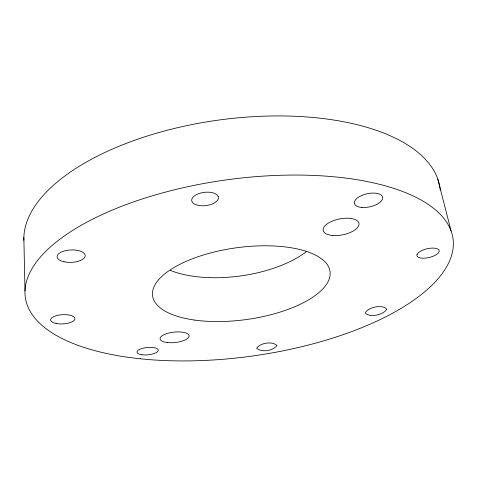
<?xml version="1.0" encoding="UTF-8"?>
<svg xmlns="http://www.w3.org/2000/svg" width="477" height="477" viewBox="0 0 477 477"><rect width="100%" height="100%" fill="white"/><g stroke="black" fill="none" stroke-linecap="round" stroke-linejoin="round"><path stroke-width="0.72" d="M437.803 179.102L451.093 230.957M23.85 237.498L24.989 290.869M306.854 251.224A87.315 39.513 -7.8 0 1 233.134 276.833L225.359 277.441A87.315 39.513 -7.8 0 1 170.361 270.417M440.08 188.743A209.814 97.487 -7.8 0 1 440.229 190.132M23.85 240.348A209.814 97.487 -7.8 0 1 223.874 119.381A209.814 97.487 -7.8 0 1 439.985 188.051M276.922 345.533C273.005 350.935 261.664 352.712 256.644 348.246C259.995 342.874 272.48 340.906 276.922 345.533M386.746 309.269C383.615 314.903 369.454 318.046 365.143 312.918C368.017 307.2 382.709 303.968 386.746 309.269M218.114 196.303L218.305 196.792A13.463 6.684 -6.9 0 1 200.453 205.7A13.463 6.684 -6.9 0 1 196.208 194.735A13.463 6.684 -6.9 0 1 218.114 196.303M417.089 254.485L417.053 254.593A11.388 4.484 -13 0 0 417.655 256.787L418.484 257.336A11.388 4.484 -13 0 0 433.599 256.06L435.161 255.308A11.388 4.484 -13 0 0 438.464 252.792L439.043 251.814A11.388 4.484 -13 0 0 438.56 249.578L437.749 249.012A11.388 4.484 -13 0 0 428.811 248.434L427.947 248.589A11.388 4.484 -13 0 0 422.401 250.294L420.827 251.063A11.388 4.484 -13 0 0 417.59 253.615L417.089 254.485M194.783 320.097A89.563 36.228 -7.8 0 0 330.144 274.531A89.563 36.228 -7.8 0 0 199.004 256.405A89.563 36.228 -7.8 0 0 194.783 320.097M167.487 342.558A14.59 5.235 -6 0 0 189.107 335.915A14.59 5.235 -6 0 0 167.177 333.477A14.59 5.235 -6 0 0 167.487 342.558M332.749 235.477A18.233 8.079 -11.2 0 0 359.02 223.707A18.233 8.079 -11.2 0 0 331.473 221.477A18.233 8.079 -11.2 0 0 332.749 235.477M141.961 354.775A10.661 3.697 -5.5 0 0 158.251 350.422A10.661 3.697 -5.5 0 0 142.706 348.288A10.661 3.697 -5.5 0 0 141.961 354.775M361.876 207.435A14.453 6.666 -12.5 0 0 382.691 197.591A14.453 6.666 -12.5 0 0 360.988 195.832A14.453 6.666 -12.5 0 0 361.876 207.435M56.173 323.466A12.163 4.615 -3.1 0 0 74.931 318.982A12.163 4.615 -3.1 0 0 57.3 315.422A12.163 4.615 -3.1 0 0 56.173 323.466M64.067 261.766A14.054 6.207 -2.5 0 0 85.204 255.702A14.054 6.207 -2.5 0 0 64.216 250.997A14.054 6.207 -2.5 0 0 64.067 261.766M140.369 358.787A215.854 89.026 -7.8 0 0 453.15 239.77A215.854 89.026 -7.8 0 0 123.96 205.408A215.854 89.026 -7.8 0 0 140.369 358.787"/></g></svg>
